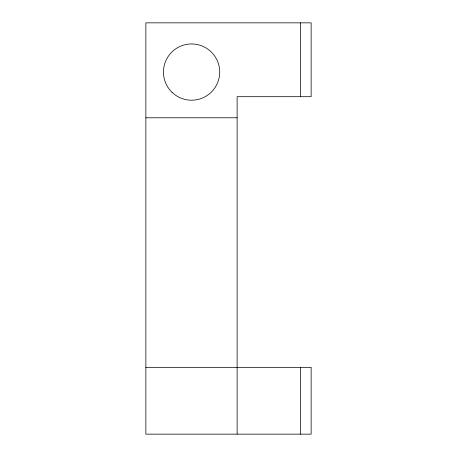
<?xml version="1.0" encoding="UTF-8"?>
<svg xmlns="http://www.w3.org/2000/svg" width="457" height="457" viewBox="0 0 457 457"><rect width="100%" height="100%" fill="white"/><g stroke="black" fill="none" stroke-linecap="round" stroke-linejoin="round"><path stroke-width="0.69" d="M145.863 117.792L237.114 117.792M145.863 367.337L311.137 367.337L311.137 434.15L145.863 434.15L145.863 22.85L311.137 22.85L311.137 96.695L237.114 96.695L237.114 434.15M300.586 22.85L300.586 96.695M300.586 367.337L300.586 434.15M172.026 92.308A28.134 28.134 0 0 0 218.869 78.895A28.134 28.134 0 0 0 183.834 45.037A28.134 28.134 0 0 0 172.026 92.308"/></g></svg>
